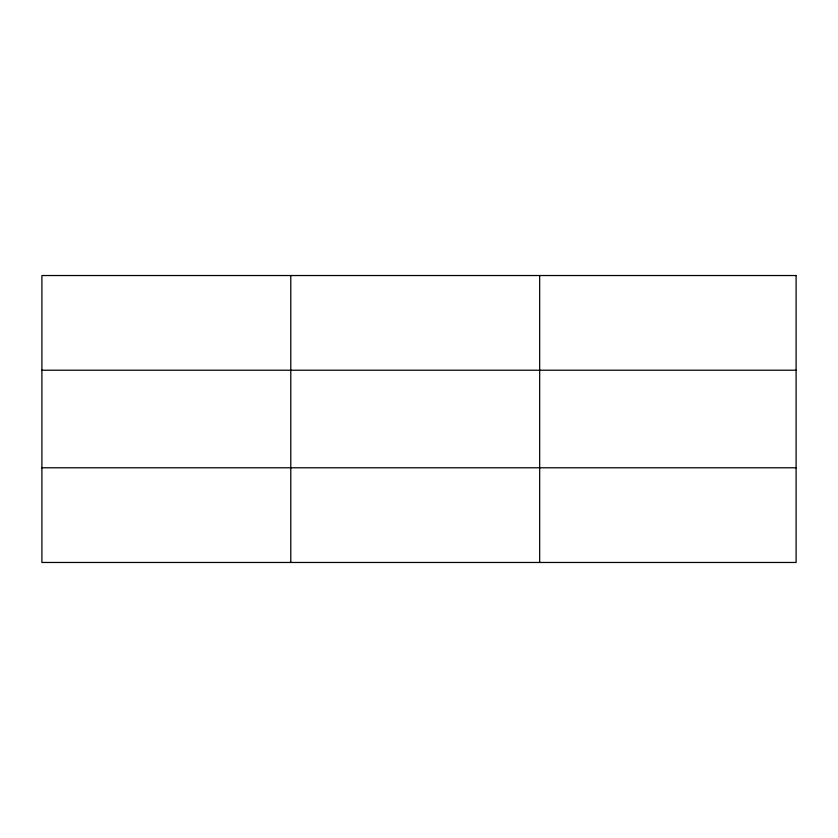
<?xml version="1.0" encoding="UTF-8"?>
<svg xmlns="http://www.w3.org/2000/svg" width="838" height="838" viewBox="0 0 838 838"><rect width="100%" height="100%" fill="white"/><g stroke="black" fill="none" stroke-linecap="round" stroke-linejoin="round"><path stroke-width="1.26" d="M290.786 275.534L290.786 562.466M539.672 275.534L539.672 562.466M41.9 370.218L796.1 370.218M41.9 467.782L796.1 467.782M796.1 275.534L796.1 562.466L41.9 562.466L41.9 275.534L796.1 275.534"/></g></svg>
